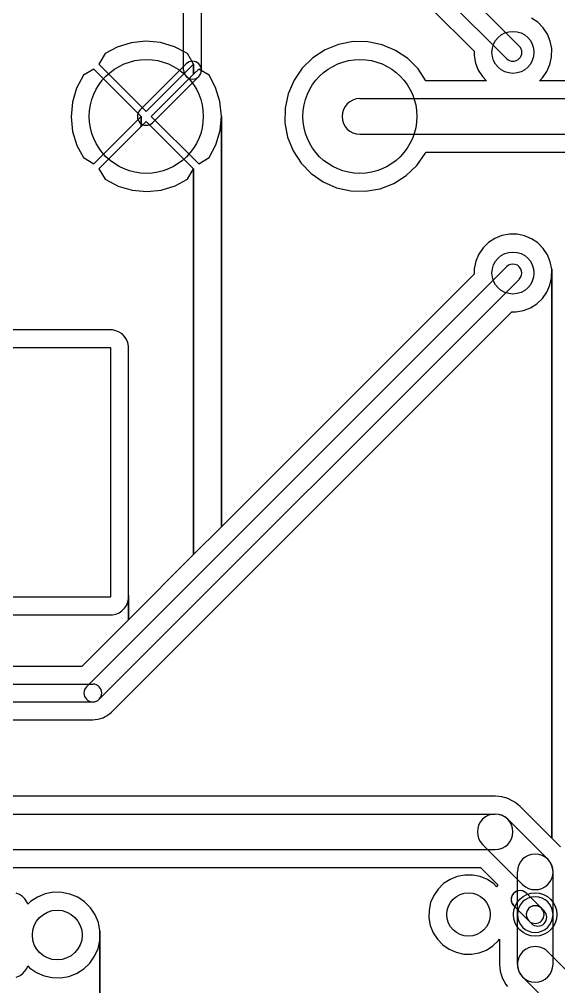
# Model space of a CAD drawing. Extents: x 10 to 213, y -213 to -15.
# Drawn here: x 91.36 to 110.6, y -170.75 to -136.24 of the extents above; entities that cross this region are included whole.
import ezdxf

# ---------------------------------------------------------------- set-up
doc = ezdxf.new("R2010")
doc.units = 0
doc.header["$MEASUREMENT"] = 0
doc.layers.add('BLACK', color=250, linetype='CONTINUOUS')

msp = doc.modelspace()

# ---------------------------------------------------------------- linework, layer by layer
at = {"layer": 'BLACK'}
for p, q in [((97.2185, -138.049), (97.2185, -131.572)), ((97.8535, -138.049), (97.8535, -131.572)), ((109.191, -137.189), (106.905, -134.903)), ((108.741, -137.639), (106.455, -135.353)), ((106.006, -135.802), (107.581, -137.376)), ((106.006, -135.802), (107.581, -137.376)), ((109.853, -136.342), (109.628, -136.19)), ((109.853, -136.342), (109.628, -136.19)), ((110.044, -136.534), (109.853, -136.342)), ((110.044, -136.534), (109.853, -136.342)), ((110.195, -136.761), (110.044, -136.534)), ((110.195, -136.761), (110.044, -136.534)), ((95.8702, -137.02), (95.35, -137.074)), ((95.8702, -137.02), (95.35, -137.074)), ((96.391, -137.068), (95.8702, -137.02)), ((96.391, -137.068), (95.8702, -137.02)), ((110.298, -137.012), (110.195, -136.761)), ((110.298, -137.012), (110.195, -136.761)), ((110.351, -137.278), (110.298, -137.012)), ((110.351, -137.278), (110.298, -137.012)), ((94.8501, -137.228), (94.4143, -137.46)), ((94.8501, -137.228), (94.4143, -137.46)), ((95.35, -137.074), (94.8501, -137.228)), ((95.35, -137.074), (94.8501, -137.228)), ((96.8925, -137.217), (96.391, -137.068)), ((96.8925, -137.217), (96.391, -137.068)), ((97.3557, -137.46), (96.8925, -137.217)), ((97.3557, -137.46), (96.8925, -137.217)), ((102.263, -137.325), (101.826, -137.611)), ((102.263, -137.325), (101.826, -137.611)), ((102.748, -137.129), (102.263, -137.325)), ((102.748, -137.129), (102.263, -137.325)), ((103.262, -137.031), (102.748, -137.129)), ((103.262, -137.031), (102.748, -137.129)), ((103.785, -137.035), (103.262, -137.031)), ((103.785, -137.035), (103.262, -137.031)), ((104.297, -137.14), (103.785, -137.035)), ((104.297, -137.14), (103.785, -137.035)), ((104.78, -137.343), (104.297, -137.14)), ((104.78, -137.343), (104.297, -137.14)), ((105.213, -137.635), (104.78, -137.343)), ((105.213, -137.635), (104.78, -137.343)), ((110.347, -137.588), (110.351, -137.278)), ((110.347, -137.588), (110.351, -137.278)), ((94.4143, -137.46), (94.1943, -137.83)), ((94.4143, -137.46), (94.1943, -137.83)), ((97.5757, -137.83), (97.3557, -137.46)), ((97.5757, -137.83), (97.3557, -137.46)), ((101.826, -137.611), (101.452, -137.977)), ((101.826, -137.611), (101.452, -137.977)), ((105.582, -138.006), (105.213, -137.635)), ((105.582, -138.006), (105.213, -137.635)), ((107.581, -137.376), (107.579, -137.53)), ((107.581, -137.376), (107.579, -137.53)), ((107.579, -137.53), (107.628, -137.798)), ((107.579, -137.53), (107.628, -137.798)), ((110.287, -137.853), (110.347, -137.588)), ((110.287, -137.853), (110.347, -137.588)), ((94.0147, -138.009), (93.6447, -138.229)), ((94.0147, -138.009), (93.6447, -138.229)), ((95.7054, -139.7), (94.0147, -138.009)), ((95.7054, -139.7), (94.0147, -138.009)), ((94.1943, -137.83), (95.885, -139.52)), ((94.1943, -137.83), (95.885, -139.52)), ((97.3115, -137.824), (95.6605, -139.475)), ((95.885, -139.52), (97.5757, -137.83)), ((95.885, -139.52), (97.5757, -137.83)), ((97.5757, -138.189), (97.5757, -137.83)), ((97.5757, -137.83), (97.5757, -138.189)), ((97.5757, -138.189), (97.5757, -137.83)), ((97.5757, -137.83), (97.5757, -138.189)), ((97.7553, -138.009), (97.5757, -138.189)), ((97.7553, -138.009), (97.5757, -138.189)), ((98.1253, -138.229), (97.7553, -138.009)), ((98.1253, -138.229), (97.7553, -138.009)), ((101.452, -137.977), (101.157, -138.409)), ((101.452, -137.977), (101.157, -138.409)), ((105.863, -138.43), (105.582, -138.006)), ((105.863, -138.43), (105.582, -138.006)), ((107.628, -137.798), (107.728, -138.05)), ((107.628, -137.798), (107.728, -138.05)), ((107.728, -138.05), (107.875, -138.278)), ((107.728, -138.05), (107.875, -138.278)), ((110.176, -138.101), (110.287, -137.853)), ((110.176, -138.101), (110.287, -137.853)), ((93.6447, -138.229), (93.4017, -138.692)), ((93.6447, -138.229), (93.4017, -138.692)), ((97.5757, -138.189), (96.0646, -139.7)), ((97.5757, -138.189), (96.0646, -139.7)), ((97.7605, -138.274), (96.1095, -139.925)), ((98.357, -138.665), (98.1253, -138.229)), ((98.357, -138.665), (98.1253, -138.229)), ((107.875, -138.278), (108.022, -138.43)), ((107.875, -138.278), (108.022, -138.43)), ((109.908, -138.43), (110.02, -138.323)), ((109.908, -138.43), (110.02, -138.323)), ((110.02, -138.323), (110.176, -138.101)), ((110.02, -138.323), (110.176, -138.101)), ((93.4017, -138.692), (93.2533, -139.194)), ((93.4017, -138.692), (93.2533, -139.194)), ((98.511, -139.165), (98.357, -138.665)), ((98.511, -139.165), (98.357, -138.665)), ((101.157, -138.409), (100.951, -138.89)), ((101.157, -138.409), (100.951, -138.89)), ((108.022, -138.43), (105.863, -138.43)), ((108.022, -138.43), (105.863, -138.43)), ((113.848, -138.43), (109.908, -138.43)), ((113.848, -138.43), (109.908, -138.43)), ((100.951, -138.89), (100.842, -139.401)), ((100.951, -138.89), (100.842, -139.401)), ((103.505, -139.065), (116.205, -139.065)), ((93.2533, -139.194), (93.2051, -139.715)), ((93.2533, -139.194), (93.2051, -139.715)), ((98.5649, -139.685), (98.511, -139.165)), ((98.5649, -139.685), (98.511, -139.165)), ((100.842, -139.401), (100.834, -139.924)), ((100.842, -139.401), (100.834, -139.924)), ((93.2051, -139.715), (93.259, -140.235)), ((93.2051, -139.715), (93.259, -140.235)), ((94.0147, -141.391), (95.7054, -139.7)), ((94.0147, -141.391), (95.7054, -139.7)), ((95.7054, -140.059), (95.7054, -139.7)), ((95.7054, -139.7), (95.7054, -140.059)), ((95.7054, -140.059), (95.7054, -139.7)), ((95.7054, -139.7), (95.7054, -140.059)), ((96.0646, -139.7), (97.7553, -141.391)), ((96.0646, -139.7), (97.7553, -141.391)), ((98.5167, -140.206), (98.5649, -139.685)), ((98.5167, -140.206), (98.5649, -139.685)), ((98.5649, -154.342), (98.5649, -139.685)), ((98.5649, -139.685), (98.5649, -154.342)), ((98.5649, -154.342), (98.5649, -139.685)), ((98.5649, -139.685), (98.5649, -154.342)), ((95.7054, -140.059), (94.1943, -141.57)), ((95.7054, -140.059), (94.1943, -141.57)), ((95.885, -139.88), (95.7054, -140.059)), ((95.885, -139.88), (95.7054, -140.059)), ((97.5757, -141.57), (95.885, -139.88)), ((97.5757, -141.57), (95.885, -139.88)), ((100.834, -139.924), (100.929, -140.439)), ((100.834, -139.924), (100.929, -140.439)), ((93.259, -140.235), (93.413, -140.735)), ((93.259, -140.235), (93.413, -140.735)), ((98.3683, -140.708), (98.5167, -140.206)), ((98.3683, -140.708), (98.5167, -140.206)), ((100.929, -140.439), (101.121, -140.925)), ((100.929, -140.439), (101.121, -140.925)), ((103.505, -140.335), (116.205, -140.335)), ((93.413, -140.735), (93.6447, -141.171)), ((93.413, -140.735), (93.6447, -141.171)), ((98.1253, -141.171), (98.3683, -140.708)), ((98.1253, -141.171), (98.3683, -140.708)), ((101.121, -140.925), (101.405, -141.365)), ((101.121, -140.925), (101.405, -141.365)), ((105.534, -141.451), (105.835, -141.024)), ((105.534, -141.451), (105.835, -141.024)), ((105.835, -141.024), (105.859, -140.97)), ((105.835, -141.024), (105.859, -140.97)), ((105.859, -140.97), (113.85, -140.97)), ((105.859, -140.97), (113.85, -140.97)), ((93.6447, -141.171), (94.0147, -141.391)), ((93.6447, -141.171), (94.0147, -141.391)), ((97.7553, -141.391), (98.1253, -141.171)), ((97.7553, -141.391), (98.1253, -141.171)), ((101.405, -141.365), (101.768, -141.741)), ((101.405, -141.365), (101.768, -141.741)), ((105.155, -141.812), (105.534, -141.451)), ((105.155, -141.812), (105.534, -141.451)), ((94.1943, -141.57), (94.4143, -141.94)), ((94.1943, -141.57), (94.4143, -141.94)), ((97.3557, -141.94), (97.5757, -141.57)), ((97.3557, -141.94), (97.5757, -141.57)), ((97.5757, -155.331), (97.5757, -141.57)), ((97.5757, -141.57), (97.5757, -155.331)), ((97.5757, -155.331), (97.5757, -141.57)), ((97.5757, -141.57), (97.5757, -155.331)), ((101.768, -141.741), (102.198, -142.039)), ((101.768, -141.741), (102.198, -142.039)), ((104.713, -142.092), (105.155, -141.812)), ((104.713, -142.092), (105.155, -141.812)), ((94.4143, -141.94), (94.8775, -142.183)), ((94.4143, -141.94), (94.8775, -142.183)), ((94.8775, -142.183), (95.379, -142.332)), ((94.8775, -142.183), (95.379, -142.332)), ((96.42, -142.326), (96.9199, -142.172)), ((96.42, -142.326), (96.9199, -142.172)), ((96.9199, -142.172), (97.3557, -141.94)), ((96.9199, -142.172), (97.3557, -141.94)), ((102.198, -142.039), (102.677, -142.249)), ((102.198, -142.039), (102.677, -142.249)), ((104.226, -142.281), (104.713, -142.092)), ((104.226, -142.281), (104.713, -142.092)), ((95.379, -142.332), (95.8998, -142.38)), ((95.379, -142.332), (95.8998, -142.38)), ((95.8998, -142.38), (96.42, -142.326)), ((95.8998, -142.38), (96.42, -142.326)), ((102.677, -142.249), (103.188, -142.361)), ((102.677, -142.249), (103.188, -142.361)), ((103.188, -142.361), (103.711, -142.372)), ((103.188, -142.361), (103.711, -142.372)), ((103.711, -142.372), (104.226, -142.281)), ((103.711, -142.372), (104.226, -142.281)), ((108.84, -143.902), (108.573, -143.953)), ((108.84, -143.902), (108.573, -143.953)), ((109.111, -143.904), (108.84, -143.902)), ((109.111, -143.904), (108.84, -143.902)), ((109.378, -143.959), (109.111, -143.904)), ((109.378, -143.959), (109.111, -143.904)), ((108.094, -144.203), (107.9, -144.393)), ((108.094, -144.203), (107.9, -144.393)), ((108.321, -144.055), (108.094, -144.203)), ((108.321, -144.055), (108.094, -144.203)), ((108.573, -143.953), (108.321, -144.055)), ((108.573, -143.953), (108.321, -144.055)), ((109.628, -144.064), (109.378, -143.959)), ((109.628, -144.064), (109.378, -143.959)), ((109.853, -144.216), (109.628, -144.064)), ((109.853, -144.216), (109.628, -144.064)), ((110.044, -144.408), (109.853, -144.216)), ((110.044, -144.408), (109.853, -144.216)), ((107.746, -144.618), (107.639, -144.867)), ((107.746, -144.618), (107.639, -144.867)), ((107.9, -144.393), (107.746, -144.618)), ((107.9, -144.393), (107.746, -144.618)), ((110.195, -144.635), (110.044, -144.408)), ((110.195, -144.635), (110.044, -144.408)), ((107.639, -144.867), (107.583, -145.133)), ((107.639, -144.867), (107.583, -145.133)), ((110.298, -144.886), (110.195, -144.635)), ((110.298, -144.886), (110.195, -144.635)), ((110.351, -145.152), (110.298, -144.886)), ((110.351, -145.152), (110.298, -144.886)), ((93.7555, -160.049), (108.741, -145.063)), ((107.583, -145.133), (107.58, -145.327)), ((107.583, -145.133), (107.58, -145.327)), ((110.347, -145.462), (110.351, -145.152)), ((110.347, -145.462), (110.351, -145.152)), ((110.351, -165.451), (110.351, -145.152)), ((110.351, -145.152), (110.351, -165.451)), ((110.351, -165.451), (110.351, -145.152)), ((110.351, -145.152), (110.351, -165.451)), ((94.2045, -160.499), (109.191, -145.513)), ((107.58, -145.327), (98.5649, -154.342)), ((107.58, -145.327), (98.5649, -154.342)), ((110.287, -145.727), (110.347, -145.462)), ((110.287, -145.727), (110.347, -145.462)), ((110.02, -146.197), (110.176, -145.975)), ((110.02, -146.197), (110.176, -145.975)), ((110.176, -145.975), (110.287, -145.727)), ((110.176, -145.975), (110.287, -145.727)), ((109.823, -146.385), (110.02, -146.197)), ((109.823, -146.385), (110.02, -146.197)), ((94.6535, -160.948), (108.928, -146.673)), ((94.6535, -160.948), (108.928, -146.673)), ((108.928, -146.673), (109.073, -146.676)), ((108.928, -146.673), (109.073, -146.676)), ((109.073, -146.676), (109.34, -146.628)), ((109.073, -146.676), (109.34, -146.628)), ((109.34, -146.628), (109.593, -146.53)), ((109.34, -146.628), (109.593, -146.53)), ((109.593, -146.53), (109.823, -146.385)), ((109.593, -146.53), (109.823, -146.385)), ((94.5572, -147.32), (86.2211, -147.32)), ((94.5572, -147.32), (86.2211, -147.32)), ((94.6817, -147.32), (94.5572, -147.32)), ((94.6817, -147.32), (94.5572, -147.32)), ((94.8037, -147.345), (94.6817, -147.32)), ((94.8037, -147.345), (94.6817, -147.32)), ((94.9185, -147.394), (94.8037, -147.345)), ((94.9185, -147.394), (94.8037, -147.345)), ((95.0217, -147.463), (94.9185, -147.394)), ((95.0217, -147.463), (94.9185, -147.394)), ((95.1095, -147.552), (95.0217, -147.463)), ((95.1095, -147.552), (95.0217, -147.463)), ((95.1784, -147.655), (95.1095, -147.552)), ((95.1784, -147.655), (95.1095, -147.552)), ((95.2258, -147.771), (95.1784, -147.655)), ((95.2258, -147.771), (95.1784, -147.655)), ((94.615, -147.955), (85.725, -147.955)), ((94.615, -156.845), (94.615, -147.955)), ((95.25, -147.893), (95.2258, -147.771)), ((95.25, -147.893), (95.2258, -147.771)), ((95.2504, -156.787), (95.25, -147.893)), ((95.2504, -156.787), (95.25, -147.893)), ((98.5649, -154.342), (97.5757, -155.331)), ((98.5649, -154.342), (97.5757, -155.331)), ((97.5757, -155.331), (95.2504, -157.657)), ((97.5757, -155.331), (95.2504, -157.657)), ((85.725, -156.845), (94.615, -156.845)), ((95.1763, -157.148), (95.2245, -157.034)), ((95.1763, -157.148), (95.2245, -157.034)), ((95.2245, -157.034), (95.2496, -156.912)), ((95.2245, -157.034), (95.2496, -156.912)), ((95.2496, -156.912), (95.2504, -156.787)), ((95.2496, -156.912), (95.2504, -156.787)), ((95.2504, -157.657), (95.2504, -156.787)), ((95.2504, -156.787), (95.2504, -157.657)), ((95.2504, -157.657), (95.2504, -156.787)), ((95.2504, -156.787), (95.2504, -157.657)), ((94.9146, -157.408), (95.0183, -157.339)), ((94.9146, -157.408), (95.0183, -157.339)), ((95.0183, -157.339), (95.1066, -157.252)), ((95.0183, -157.339), (95.1066, -157.252)), ((95.1066, -157.252), (95.1763, -157.148)), ((95.1066, -157.252), (95.1763, -157.148)), ((85.7828, -157.48), (94.6773, -157.48)), ((85.7828, -157.48), (94.6773, -157.48)), ((95.2504, -157.657), (93.5855, -159.322)), ((95.2504, -157.657), (93.5855, -159.322)), ((94.6773, -157.48), (94.7994, -157.456)), ((94.6773, -157.48), (94.7994, -157.456)), ((94.7994, -157.456), (94.9146, -157.408)), ((94.7994, -157.456), (94.9146, -157.408)), ((93.5855, -159.322), (83.566, -159.322)), ((93.5855, -159.322), (83.566, -159.322)), ((83.566, -159.957), (93.98, -159.957)), ((83.566, -160.592), (93.98, -160.592)), ((94.165, -161.208), (94.2492, -161.183)), ((94.165, -161.208), (94.2492, -161.183)), ((94.2492, -161.183), (94.3337, -161.158)), ((94.2492, -161.183), (94.3337, -161.158)), ((94.3337, -161.158), (94.3382, -161.156)), ((94.3337, -161.158), (94.3382, -161.156)), ((94.3382, -161.156), (94.343, -161.155)), ((94.3382, -161.156), (94.343, -161.155)), ((94.343, -161.155), (94.4206, -161.113)), ((94.343, -161.155), (94.4206, -161.113)), ((94.4206, -161.113), (94.4988, -161.073)), ((94.4206, -161.113), (94.4988, -161.073)), ((94.4988, -161.073), (94.5027, -161.07)), ((94.4988, -161.073), (94.5027, -161.07)), ((94.5027, -161.07), (94.5071, -161.067)), ((94.5027, -161.07), (94.5071, -161.067)), ((94.5071, -161.067), (94.5752, -161.012)), ((94.5071, -161.067), (94.5752, -161.012)), ((94.5752, -161.012), (94.6441, -160.957)), ((94.5752, -161.012), (94.6441, -160.957)), ((94.6441, -160.957), (94.651, -160.95)), ((94.6441, -160.957), (94.651, -160.95)), ((94.651, -160.95), (94.6512, -160.95)), ((94.651, -160.95), (94.6512, -160.95)), ((94.6512, -160.95), (94.6513, -160.95)), ((94.6512, -160.95), (94.6513, -160.95)), ((94.6513, -160.95), (94.6535, -160.948)), ((94.6513, -160.95), (94.6535, -160.948)), ((83.9605, -161.227), (93.98, -161.227)), ((83.9605, -161.227), (93.98, -161.227)), ((93.98, -161.227), (94.0676, -161.218)), ((93.98, -161.227), (94.0676, -161.218)), ((94.0676, -161.218), (94.1552, -161.21)), ((94.0676, -161.218), (94.1552, -161.21)), ((94.1552, -161.21), (94.16, -161.209)), ((94.1552, -161.21), (94.16, -161.209)), ((94.16, -161.209), (94.165, -161.208)), ((94.16, -161.209), (94.165, -161.208)), ((108.331, -163.957), (88.9, -163.957)), ((108.331, -163.957), (88.9, -163.957)), ((108.335, -163.957), (108.331, -163.957)), ((108.335, -163.957), (108.331, -163.957)), ((108.336, -163.957), (108.335, -163.957)), ((108.335, -163.957), (108.335, -163.957)), ((108.336, -163.957), (108.335, -163.957)), ((108.335, -163.957), (108.335, -163.957)), ((108.349, -163.957), (108.336, -163.957)), ((108.349, -163.957), (108.336, -163.957)), ((108.465, -163.97), (108.349, -163.957)), ((108.465, -163.97), (108.349, -163.957)), ((108.582, -163.982), (108.465, -163.97)), ((108.582, -163.982), (108.465, -163.97)), ((108.588, -163.984), (108.582, -163.982)), ((108.588, -163.984), (108.582, -163.982)), ((108.595, -163.985), (108.588, -163.984)), ((108.595, -163.985), (108.588, -163.984)), ((108.707, -164.02), (108.595, -163.985)), ((108.707, -164.02), (108.595, -163.985)), ((108.819, -164.055), (108.707, -164.02)), ((108.819, -164.055), (108.707, -164.02)), ((108.825, -164.058), (108.819, -164.055)), ((108.825, -164.058), (108.819, -164.055)), ((108.831, -164.06), (108.825, -164.058)), ((108.831, -164.06), (108.825, -164.058)), ((108.934, -164.116), (108.831, -164.06)), ((108.934, -164.116), (108.831, -164.06)), ((109.037, -164.172), (108.934, -164.116)), ((109.037, -164.172), (108.934, -164.116)), ((109.043, -164.176), (109.037, -164.172)), ((109.043, -164.176), (109.037, -164.172)), ((109.049, -164.179), (109.043, -164.176)), ((109.049, -164.179), (109.043, -164.176)), ((109.138, -164.254), (109.049, -164.179)), ((109.138, -164.254), (109.049, -164.179)), ((109.229, -164.329), (109.138, -164.254)), ((109.229, -164.329), (109.138, -164.254)), ((88.9, -164.592), (108.331, -164.592)), ((110.351, -165.451), (109.229, -164.329)), ((110.351, -165.451), (109.229, -164.329)), ((108.78, -164.778), (110.209, -166.207)), ((110.658, -165.758), (110.351, -165.451)), ((110.658, -165.758), (110.351, -165.451)), ((88.9, -165.862), (108.331, -165.862)), ((107.882, -165.676), (109.311, -167.105)), ((89.4261, -166.497), (107.805, -166.497)), ((89.4261, -166.497), (107.805, -166.497)), ((107.805, -166.497), (108.425, -167.117)), ((107.805, -166.497), (108.425, -167.117)), ((109.125, -168.18), (109.125, -166.656)), ((110.395, -168.18), (110.395, -166.656)), ((106.724, -166.924), (106.492, -167.076)), ((106.724, -166.924), (106.492, -167.076)), ((106.98, -166.821), (106.724, -166.924)), ((106.98, -166.821), (106.724, -166.924)), ((107.252, -166.769), (106.98, -166.821)), ((107.252, -166.769), (106.98, -166.821)), ((107.528, -166.771), (107.252, -166.769)), ((107.528, -166.771), (107.252, -166.769)), ((107.799, -166.827), (107.528, -166.771)), ((107.799, -166.827), (107.528, -166.771)), ((108.054, -166.934), (107.799, -166.827)), ((108.054, -166.934), (107.799, -166.827)), ((108.283, -167.088), (108.054, -166.934)), ((108.283, -167.088), (108.054, -166.934)), ((92.5712, -167.385), (92.2776, -167.441)), ((92.5712, -167.385), (92.2776, -167.441)), ((92.8701, -167.387), (92.5712, -167.385)), ((92.8701, -167.387), (92.5712, -167.385)), ((93.1628, -167.447), (92.8701, -167.387)), ((93.1628, -167.447), (92.8701, -167.387)), ((106.295, -167.269), (106.138, -167.497)), ((106.295, -167.269), (106.138, -167.497)), ((106.492, -167.076), (106.295, -167.269)), ((106.492, -167.076), (106.295, -167.269)), ((108.385, -167.191), (108.283, -167.088)), ((108.385, -167.191), (108.283, -167.088)), ((108.425, -167.117), (108.385, -167.191)), ((108.425, -167.117), (108.385, -167.191)), ((91.3625, -167.46), (91.2477, -167.411)), ((91.3625, -167.46), (91.2477, -167.411)), ((91.4657, -167.529), (91.3625, -167.46)), ((91.4657, -167.529), (91.3625, -167.46)), ((91.5535, -167.618), (91.4657, -167.529)), ((91.5535, -167.618), (91.4657, -167.529)), ((91.6224, -167.721), (91.5535, -167.618)), ((91.6224, -167.721), (91.5535, -167.618)), ((91.6578, -167.807), (91.6224, -167.721)), ((91.6578, -167.807), (91.6224, -167.721)), ((91.7504, -167.717), (91.6578, -167.807)), ((91.7504, -167.717), (91.6578, -167.807)), ((92.0005, -167.553), (91.7504, -167.717)), ((92.0005, -167.553), (91.7504, -167.717)), ((92.2776, -167.441), (92.0005, -167.553)), ((92.2776, -167.441), (92.0005, -167.553)), ((93.4384, -167.563), (93.1628, -167.447)), ((93.4384, -167.563), (93.1628, -167.447)), ((93.6861, -167.73), (93.4384, -167.563)), ((93.6861, -167.73), (93.4384, -167.563)), ((93.8967, -167.942), (93.6861, -167.73)), ((93.8967, -167.942), (93.6861, -167.73)), ((106.138, -167.497), (106.029, -167.752)), ((106.138, -167.497), (106.029, -167.752)), ((109.985, -167.955), (109.445, -167.415)), ((109.445, -167.415), (109.985, -167.955)), ((94.0621, -168.191), (93.8967, -167.942)), ((94.0621, -168.191), (93.8967, -167.942)), ((105.972, -168.022), (105.968, -168.299)), ((105.972, -168.022), (105.968, -168.299)), ((106.029, -167.752), (105.972, -168.022)), ((106.029, -167.752), (105.972, -168.022)), ((109.535, -168.405), (108.995, -167.865)), ((108.995, -167.865), (109.535, -168.405)), ((109.985, -167.955), (110.08, -168.05)), ((110.08, -168.05), (109.985, -167.955)), ((94.176, -168.467), (94.0621, -168.191)), ((94.176, -168.467), (94.0621, -168.191)), ((105.968, -168.299), (106.018, -168.571)), ((105.968, -168.299), (106.018, -168.571)), ((109.125, -169.958), (109.125, -168.18)), ((109.535, -168.405), (109.63, -168.5)), ((109.63, -168.5), (109.535, -168.405)), ((110.395, -169.958), (110.395, -168.18)), ((94.2341, -168.761), (94.176, -168.467)), ((94.2341, -168.761), (94.176, -168.467)), ((94.2293, -169.102), (94.2341, -168.761)), ((94.2293, -169.102), (94.2341, -168.761)), ((94.2341, -212.675), (94.2341, -168.761)), ((94.2341, -168.761), (94.2341, -212.675)), ((94.2341, -212.675), (94.2341, -168.761)), ((94.2341, -168.761), (94.2341, -212.675)), ((106.018, -168.571), (106.12, -168.828)), ((106.018, -168.571), (106.12, -168.828)), ((94.1631, -169.393), (94.2293, -169.102)), ((94.1631, -169.393), (94.2293, -169.102)), ((106.12, -168.828), (106.27, -169.06)), ((106.12, -168.828), (106.27, -169.06)), ((106.27, -169.06), (106.462, -169.259)), ((106.27, -169.06), (106.462, -169.259)), ((108.252, -169.296), (108.453, -169.106)), ((108.252, -169.296), (108.453, -169.106)), ((108.453, -169.106), (108.49, -169.053)), ((108.453, -169.106), (108.49, -169.053)), ((108.49, -169.053), (108.49, -169.958)), ((108.49, -169.053), (108.49, -169.958)), ((94.0415, -169.666), (94.1631, -169.393)), ((94.0415, -169.666), (94.1631, -169.393)), ((106.462, -169.259), (106.689, -169.417)), ((106.462, -169.259), (106.689, -169.417)), ((106.689, -169.417), (106.942, -169.527)), ((106.689, -169.417), (106.942, -169.527)), ((107.761, -169.545), (108.019, -169.445)), ((107.761, -169.545), (108.019, -169.445)), ((108.019, -169.445), (108.252, -169.296)), ((108.019, -169.445), (108.252, -169.296)), ((93.8692, -169.911), (94.0415, -169.666)), ((93.8692, -169.911), (94.0415, -169.666)), ((106.942, -169.527), (107.212, -169.587)), ((106.942, -169.527), (107.212, -169.587)), ((107.212, -169.587), (107.489, -169.593)), ((107.212, -169.587), (107.489, -169.593)), ((107.489, -169.593), (107.761, -169.545)), ((107.489, -169.593), (107.761, -169.545)), ((111.955, -171.255), (110.209, -169.509)), ((91.5535, -170.202), (91.6224, -170.099)), ((91.5535, -170.202), (91.6224, -170.099)), ((91.6224, -170.099), (91.6573, -170.014)), ((91.6224, -170.099), (91.6573, -170.014)), ((91.6573, -170.014), (91.7175, -170.076)), ((91.6573, -170.014), (91.7175, -170.076)), ((91.7175, -170.076), (91.9629, -170.247)), ((91.7175, -170.076), (91.9629, -170.247)), ((93.4005, -170.277), (93.6528, -170.117)), ((93.4005, -170.277), (93.6528, -170.117)), ((93.6528, -170.117), (93.8692, -169.911)), ((93.6528, -170.117), (93.8692, -169.911)), ((108.49, -169.958), (108.501, -170.075)), ((108.49, -169.958), (108.501, -170.075)), ((108.501, -170.075), (108.512, -170.192)), ((108.501, -170.075), (108.512, -170.192)), ((91.2477, -170.409), (91.3625, -170.36)), ((91.2477, -170.409), (91.3625, -170.36)), ((91.3625, -170.36), (91.4657, -170.291)), ((91.3625, -170.36), (91.4657, -170.291)), ((91.4657, -170.291), (91.5535, -170.202)), ((91.4657, -170.291), (91.5535, -170.202)), ((91.9629, -170.247), (92.2368, -170.366)), ((91.9629, -170.247), (92.2368, -170.366)), ((92.2368, -170.366), (92.5287, -170.431)), ((92.2368, -170.366), (92.5287, -170.431)), ((92.5287, -170.431), (92.8275, -170.437)), ((92.5287, -170.431), (92.8275, -170.437)), ((92.8275, -170.437), (93.1218, -170.385)), ((92.8275, -170.437), (93.1218, -170.385)), ((93.1218, -170.385), (93.4005, -170.277)), ((93.1218, -170.385), (93.4005, -170.277)), ((108.512, -170.192), (108.514, -170.198)), ((108.512, -170.192), (108.514, -170.198)), ((108.514, -170.198), (108.514, -170.205)), ((108.514, -170.198), (108.514, -170.205)), ((108.514, -170.205), (108.548, -170.317)), ((108.514, -170.205), (108.548, -170.317)), ((108.548, -170.317), (108.581, -170.43)), ((108.548, -170.317), (108.581, -170.43)), ((108.581, -170.43), (108.584, -170.436)), ((108.581, -170.43), (108.584, -170.436)), ((108.584, -170.436), (108.586, -170.442)), ((108.584, -170.436), (108.586, -170.442)), ((108.586, -170.442), (108.641, -170.546)), ((108.586, -170.442), (108.641, -170.546)), ((111.057, -172.153), (109.311, -170.407)), ((108.641, -170.546), (108.695, -170.65)), ((108.641, -170.546), (108.695, -170.65)), ((108.695, -170.65), (108.699, -170.655)), ((108.695, -170.65), (108.699, -170.655)), ((108.699, -170.655), (108.702, -170.661)), ((108.699, -170.655), (108.702, -170.661)), ((108.702, -170.661), (108.776, -170.752)), ((108.702, -170.661), (108.776, -170.752))]:
    msp.add_line(p, q, dxfattribs=at)
for centre, radius in [((108.966, -137.414), 0.75), ((95.885, -139.7), 2.032), ((103.505, -139.7), 2.032), ((108.966, -145.288), 0.75), ((107.38, -168.18), 0.775), ((109.76, -168.18), 0.775), ((92.71, -168.91), 0.889)]:
    msp.add_circle(centre, radius, dxfattribs=at)
for centre, radius, start, end in [((108.966, -137.414), 0.3175, 225, 405), ((97.536, -138.049), 0.3175, 180, 360), ((97.536, -138.049), 0.3175, -45, 135), ((103.505, -139.7), 0.635, 90, 270), ((95.885, -139.7), 0.3175, 135, 315), ((108.966, -145.288), 0.3175, 315, 495), ((93.98, -160.274), 0.3175, 135, 315), ((93.98, -160.274), 0.3175, 270, 450), ((108.331, -165.227), 0.635, 45, 225), ((108.331, -165.227), 0.635, 270, 450), ((109.76, -166.656), 0.635, 360, 540), ((109.76, -166.656), 0.635, 225, 405), ((109.22, -167.64), 0.3175, 405, 585), ((109.22, -167.64), 0.3175, 45, 225), ((109.76, -168.18), 0.635, 360, 540), ((109.76, -168.18), 0.3175, 45, 225), ((109.76, -168.18), 0.3175, 405, 585), ((109.76, -168.18), 0.3175, 225, 405), ((109.76, -168.18), 0.3175, 225, 405), ((109.855, -168.275), 0.3175, 225, 405), ((109.855, -168.275), 0.3175, 225, 405), ((109.76, -168.18), 0.635, 180, 360), ((109.76, -169.958), 0.635, 405, 585), ((109.76, -169.958), 0.635, 180, 360)]:
    msp.add_arc(centre, radius, start, end, dxfattribs=at)

doc.saveas('drawing.dxf')
